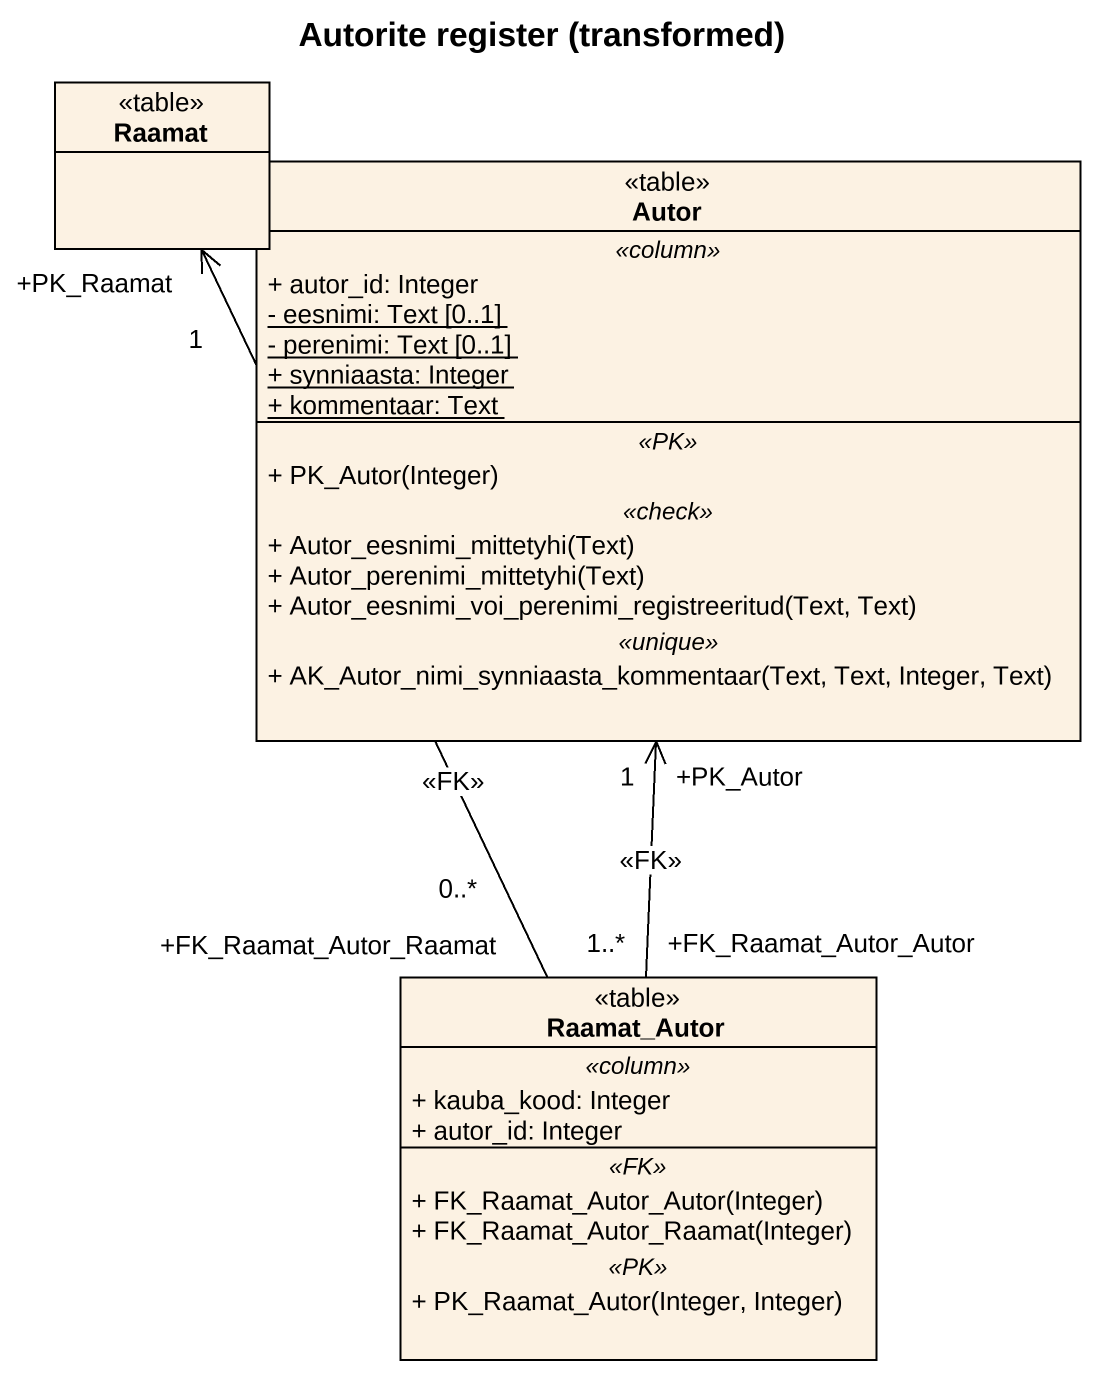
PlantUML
@startuml
title Autorite register (transformed)
hide circle
hide empty members
skinparam classAttributeIconSize 0
class Raamat <<table>>
class Autor <<table>> {
  .. <<column>> ..
  + autor_id: Integer
  {static} - eesnimi: Text [0..1]
  {static} - perenimi: Text [0..1]
  {static} + synniaasta: Integer
  {static} + kommentaar: Text
  .. <<PK>> ..
  + PK_Autor(Integer)
  .. <<check>> ..
  + Autor_eesnimi_mittetyhi(Text)
  + Autor_perenimi_mittetyhi(Text)
  + Autor_eesnimi_voi_perenimi_registreeritud(Text, Text)
  .. <<unique>> ..
  + AK_Autor_nimi_synniaasta_kommentaar(Text, Text, Integer, Text)
}
class Raamat_Autor <<table>> {
  .. <<column>> ..
  + kauba_kood: Integer
  + autor_id: Integer
  .. <<FK>> ..
  + FK_Raamat_Autor_Autor(Integer)
  + FK_Raamat_Autor_Raamat(Integer)
  .. <<PK>> ..
  + PK_Raamat_Autor(Integer, Integer)
}
Raamat_Autor "+FK_Raamat_Autor_Raamat\n0..*" -up-> "+PK_Raamat\n1" Raamat : <<FK>>
Raamat_Autor "+FK_Raamat_Autor_Autor\n1..*" -up-> "+PK_Autor\n1" Autor : <<FK>>
@enduml
